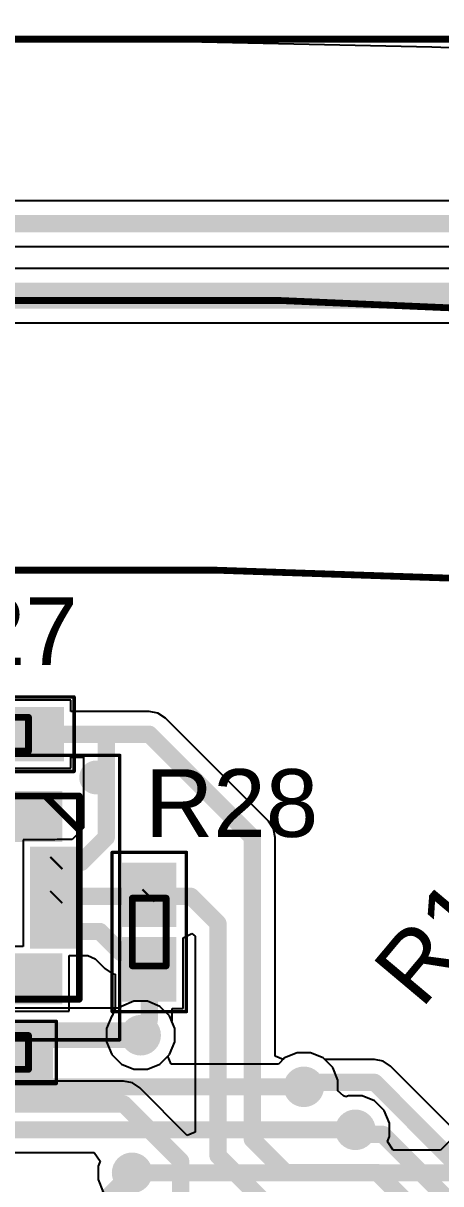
# Model space of a CAD drawing. Header units: millimetres. Extents: x -1.58 to 1.58, y -1.38 to 3.35.
# Drawn here: x 0.017 to 0.26, y 2.674 to 3.348 of the extents above; entities that cross this region are included whole.
import ezdxf

# ---------------------------------------------------------------- set-up
doc = ezdxf.new("R2010")
doc.units = ezdxf.units.MM
doc.header["$MEASUREMENT"] = 0
for name, color, linetype in [('BottomLayer', 5, 'Continuous'), ('Mechanical1', 6, 'Continuous'), ('Mechanical13', 56, 'Continuous'), ('Mechanical15', 56, 'Continuous'), ('Mechanical20', 56, 'Continuous'), ('TopLayer', 1, 'Continuous'), ('TopOverlay', 2, 'Continuous'), ('TopPaste', 8, 'Continuous'), ('TopSolder', 216, 'Continuous'), ('ViaHoleLayer', 16, 'Continuous')]:
    doc.layers.add(name, color=color, linetype=linetype)
doc.styles.add('Arial', font='arial.ttf', dxfattribs={"height": 0.2})

# ---------------------------------------------------------------- blocks, each defined once
blk = doc.blocks.new('RESISTOR_0402_30')
at = {"layer": 'TopLayer'}
for points in [[(-0.03642, 0.01181), (-0.00689, 0.01181), (-0.00689, -0.01181), (-0.03642, -0.01181)], [(0.00689, 0.01181), (0.03642, 0.01181), (0.03642, -0.01181), (0.00689, -0.01181)]]:
    blk.add_hatch(color=1, dxfattribs=at).paths.add_polyline_path(points)
at = {"layer": 'TopPaste'}
for points in [[(-0.03642, 0.01181), (-0.00689, 0.01181), (-0.00689, -0.01181), (-0.03642, -0.01181)], [(0.00689, 0.01181), (0.03642, 0.01181), (0.03642, -0.01181), (0.00689, -0.01181)]]:
    blk.add_hatch(color=8, dxfattribs=at).paths.add_polyline_path(points)
at = {"layer": 'TopSolder'}
for points in [[(-0.04042, 0.01581), (-0.00289, 0.01581), (-0.00289, -0.01581), (-0.04042, -0.01581)], [(0.00289, 0.01581), (0.04042, 0.01581), (0.04042, -0.01581), (0.00289, -0.01581)]]:
    blk.add_hatch(color=216, dxfattribs=at).paths.add_polyline_path(points)
at = {"layer": 'Mechanical13', "const_width": 0.00394}
for points in [[(-0.01969, -0.00984), (-0.01969, 0.00984)], [(0.01969, 0.00984), (-0.01969, 0.00984)], [(0.01969, -0.00984), (0.01969, 0.00984)], [(0.01969, -0.00984), (-0.01969, -0.00984)]]:
    blk.add_lwpolyline(points, dxfattribs=at)
at = {"layer": 'Mechanical13', "const_width": 0.00197}
for points in [[(-0.02067, 0.00984, 1), (-0.0187, 0.00984, 1)], [(-0.02067, 0.00984, 1), (-0.0187, 0.00984, 1)], [(0.0187, 0.00984, 1), (0.02067, 0.00984, 1)], [(0.0187, 0.00984, 1), (0.02067, 0.00984, 1)], [(-0.02067, -0.00984, 1), (-0.0187, -0.00984, 1)], [(-0.02067, -0.00984, 1), (-0.0187, -0.00984, 1)], [(0.0187, -0.00984, 1), (0.02067, -0.00984, 1)], [(0.0187, -0.00984, 1), (0.02067, -0.00984, 1)]]:
    blk.add_lwpolyline(points, format="xyb", close=True, dxfattribs=at)
at = {"layer": 'Mechanical15', "const_width": 0.00197}
for points in [[(-0.04626, -0.02165), (-0.04626, 0.02165)], [(0.04626, 0.02165), (-0.04626, 0.02165)], [(0.04626, -0.02165), (0.04626, 0.02165)], [(0.04626, -0.02165), (-0.04626, -0.02165)]]:
    blk.add_lwpolyline(points, dxfattribs=at)
at = {"layer": 'Mechanical15', "const_width": 0.000984}
for points in [[(-0.04675, 0.02165, 1), (-0.04577, 0.02165, 1)], [(-0.04675, 0.02165, 1), (-0.04577, 0.02165, 1)], [(0.04577, 0.02165, 1), (0.04675, 0.02165, 1)], [(0.04577, 0.02165, 1), (0.04675, 0.02165, 1)], [(-0.04675, -0.02165, 1), (-0.04577, -0.02165, 1)], [(-0.04675, -0.02165, 1), (-0.04577, -0.02165, 1)], [(0.04577, -0.02165, 1), (0.04675, -0.02165, 1)], [(0.04577, -0.02165, 1), (0.04675, -0.02165, 1)]]:
    blk.add_lwpolyline(points, format="xyb", close=True, dxfattribs=at)
blk = doc.blocks.new('RESISTOR_0402_31')
at = {"layer": 'TopLayer'}
for points in [[(-0.03642, 0.01181), (-0.00689, 0.01181), (-0.00689, -0.01181), (-0.03642, -0.01181)], [(0.00689, 0.01181), (0.03642, 0.01181), (0.03642, -0.01181), (0.00689, -0.01181)]]:
    blk.add_hatch(color=1, dxfattribs=at).paths.add_polyline_path(points)
at = {"layer": 'TopPaste'}
for points in [[(-0.03642, 0.01181), (-0.00689, 0.01181), (-0.00689, -0.01181), (-0.03642, -0.01181)], [(0.00689, 0.01181), (0.03642, 0.01181), (0.03642, -0.01181), (0.00689, -0.01181)]]:
    blk.add_hatch(color=8, dxfattribs=at).paths.add_polyline_path(points)
at = {"layer": 'TopSolder'}
for points in [[(-0.04042, 0.01581), (-0.00289, 0.01581), (-0.00289, -0.01581), (-0.04042, -0.01581)], [(0.00289, 0.01581), (0.04042, 0.01581), (0.04042, -0.01581), (0.00289, -0.01581)]]:
    blk.add_hatch(color=216, dxfattribs=at).paths.add_polyline_path(points)
at = {"layer": 'Mechanical13', "const_width": 0.00394}
for points in [[(-0.01969, 0.00984), (-0.01969, -0.00984)], [(0.01969, 0.00984), (-0.01969, 0.00984)], [(0.01969, 0.00984), (0.01969, -0.00984)], [(0.01969, -0.00984), (-0.01969, -0.00984)]]:
    blk.add_lwpolyline(points, dxfattribs=at)
at = {"layer": 'Mechanical13', "const_width": 0.00197}
for points in [[(-0.02067, 0.00984, 1), (-0.0187, 0.00984, 1)], [(-0.02067, 0.00984, 1), (-0.0187, 0.00984, 1)], [(0.0187, 0.00984, 1), (0.02067, 0.00984, 1)], [(0.0187, 0.00984, 1), (0.02067, 0.00984, 1)], [(-0.02067, -0.00984, 1), (-0.0187, -0.00984, 1)], [(-0.02067, -0.00984, 1), (-0.0187, -0.00984, 1)], [(0.0187, -0.00984, 1), (0.02067, -0.00984, 1)], [(0.0187, -0.00984, 1), (0.02067, -0.00984, 1)]]:
    blk.add_lwpolyline(points, format="xyb", close=True, dxfattribs=at)
at = {"layer": 'Mechanical15', "const_width": 0.00197}
for points in [[(-0.04626, 0.02165), (-0.04626, -0.02165)], [(0.04626, 0.02165), (-0.04626, 0.02165)], [(0.04626, 0.02165), (0.04626, -0.02165)], [(0.04626, -0.02165), (-0.04626, -0.02165)]]:
    blk.add_lwpolyline(points, dxfattribs=at)
at = {"layer": 'Mechanical15', "const_width": 0.000984}
for points in [[(-0.04675, 0.02165, 1), (-0.04577, 0.02165, 1)], [(-0.04675, 0.02165, 1), (-0.04577, 0.02165, 1)], [(0.04577, 0.02165, 1), (0.04675, 0.02165, 1)], [(0.04577, 0.02165, 1), (0.04675, 0.02165, 1)], [(-0.04675, -0.02165, 1), (-0.04577, -0.02165, 1)], [(-0.04675, -0.02165, 1), (-0.04577, -0.02165, 1)], [(0.04577, -0.02165, 1), (0.04675, -0.02165, 1)], [(0.04577, -0.02165, 1), (0.04675, -0.02165, 1)]]:
    blk.add_lwpolyline(points, format="xyb", close=True, dxfattribs=at)
blk = doc.blocks.new('CAP_0402_90')
at = {"layer": 'TopLayer'}
for points in [[(-0.02992, -0.0122), (-0.02992, 0.0122), (-0.0063, 0.0122), (-0.0063, -0.0122)], [(0.0063, -0.0122), (0.0063, 0.0122), (0.02992, 0.0122), (0.02992, -0.0122)]]:
    blk.add_hatch(color=1, dxfattribs=at).paths.add_polyline_path(points)
at = {"layer": 'TopPaste'}
for points in [[(-0.02992, -0.0122), (-0.02992, 0.0122), (-0.0063, 0.0122), (-0.0063, -0.0122)], [(0.0063, -0.0122), (0.0063, 0.0122), (0.02992, 0.0122), (0.02992, -0.0122)]]:
    blk.add_hatch(color=8, dxfattribs=at).paths.add_polyline_path(points)
at = {"layer": 'TopSolder'}
for points in [[(-0.03392, -0.0162), (-0.03392, 0.0162), (-0.0023, 0.0162), (-0.0023, -0.0162)], [(0.0023, -0.0162), (0.0023, 0.0162), (0.03392, 0.0162), (0.03392, -0.0162)]]:
    blk.add_hatch(color=216, dxfattribs=at).paths.add_polyline_path(points)
at = {"layer": 'Mechanical13', "const_width": 0.00394}
for points in [[(0.01969, 0.00984), (-0.01969, 0.00984)], [(-0.01969, 0.00984), (-0.01969, -0.00984)], [(0.01969, 0.00984), (0.01969, -0.00984)], [(0.01969, -0.00984), (-0.01969, -0.00984)]]:
    blk.add_lwpolyline(points, dxfattribs=at)
at = {"layer": 'Mechanical13', "const_width": 0.00197}
for points in [[(-0.02067, 0.00984, 1), (-0.0187, 0.00984, 1)], [(-0.02067, 0.00984, 1), (-0.0187, 0.00984, 1)], [(0.0187, 0.00984, 1), (0.02067, 0.00984, 1)], [(0.0187, 0.00984, 1), (0.02067, 0.00984, 1)], [(-0.02067, -0.00984, 1), (-0.0187, -0.00984, 1)], [(-0.02067, -0.00984, 1), (-0.0187, -0.00984, 1)], [(0.0187, -0.00984, 1), (0.02067, -0.00984, 1)], [(0.0187, -0.00984, 1), (0.02067, -0.00984, 1)]]:
    blk.add_lwpolyline(points, format="xyb", close=True, dxfattribs=at)
at = {"layer": 'Mechanical15', "const_width": 0.00197}
for points in [[(0.03583, 0.01811), (-0.03583, 0.01811)], [(-0.03583, 0.01811), (-0.03583, -0.01811)], [(0.03583, 0.01811), (0.03583, -0.01811)], [(0.03583, -0.01811), (-0.03583, -0.01811)]]:
    blk.add_lwpolyline(points, dxfattribs=at)
at = {"layer": 'Mechanical15', "const_width": 0.000984}
for points in [[(-0.03632, 0.01811, 1), (-0.03533, 0.01811, 1)], [(-0.03632, 0.01811, 1), (-0.03533, 0.01811, 1)], [(0.03533, 0.01811, 1), (0.03632, 0.01811, 1)], [(0.03533, 0.01811, 1), (0.03632, 0.01811, 1)], [(-0.03632, -0.01811, 1), (-0.03533, -0.01811, 1)], [(-0.03632, -0.01811, 1), (-0.03533, -0.01811, 1)], [(0.03533, -0.01811, 1), (0.03632, -0.01811, 1)], [(0.03533, -0.01811, 1), (0.03632, -0.01811, 1)]]:
    blk.add_lwpolyline(points, format="xyb", close=True, dxfattribs=at)
blk = doc.blocks.new('QFN50P300X250X86_14N_108')
at = {"layer": 'TopLayer'}
for points in [[(-0.02559, 0.02461), (-0.02559, 0.04626), (-0.01378, 0.04626), (-0.01378, 0.02461)], [(-0.00591, 0.02461), (-0.00591, 0.04626), (0.00591, 0.04626), (0.00591, 0.02461)], [(0.01378, 0.02461), (0.01378, 0.04626), (0.02559, 0.04626), (0.02559, 0.02461)], [(-0.05807, 0.03543), (-0.03642, 0.03543), (-0.03642, 0.02362), (-0.05807, 0.02362)], [(0.03642, 0.03543), (0.05807, 0.03543), (0.05807, 0.02362), (0.03642, 0.02362)], [(-0.05807, 0.01575), (-0.03642, 0.01575), (-0.03642, 0.00394), (-0.05807, 0.00394)], [(0.03642, 0.01575), (0.05807, 0.01575), (0.05807, 0.00394), (0.03642, 0.00394)], [(-0.05807, -0.00394), (-0.03642, -0.00394), (-0.03642, -0.01575), (-0.05807, -0.01575)], [(0.03642, -0.00394), (0.05807, -0.00394), (0.05807, -0.01575), (0.03642, -0.01575)], [(-0.05807, -0.02362), (-0.03642, -0.02362), (-0.03642, -0.03543), (-0.05807, -0.03543)], [(-0.02559, -0.04626), (-0.02559, -0.02461), (-0.01378, -0.02461), (-0.01378, -0.04626)], [(-0.00591, -0.04626), (-0.00591, -0.02461), (0.00591, -0.02461), (0.00591, -0.04626)], [(0.01378, -0.04626), (0.01378, -0.02461), (0.02559, -0.02461), (0.02559, -0.04626)], [(0.03642, -0.02362), (0.05807, -0.02362), (0.05807, -0.03543), (0.03642, -0.03543)]]:
    blk.add_hatch(color=1, dxfattribs=at).paths.add_polyline_path(points)
at = {"layer": 'TopPaste'}
for points in [[(-0.02559, 0.02461), (-0.02559, 0.04626), (-0.01378, 0.04626), (-0.01378, 0.02461)], [(-0.00591, 0.02461), (-0.00591, 0.04626), (0.00591, 0.04626), (0.00591, 0.02461)], [(0.01378, 0.02461), (0.01378, 0.04626), (0.02559, 0.04626), (0.02559, 0.02461)], [(-0.05807, 0.03543), (-0.03642, 0.03543), (-0.03642, 0.02362), (-0.05807, 0.02362)], [(0.03642, 0.03543), (0.05807, 0.03543), (0.05807, 0.02362), (0.03642, 0.02362)], [(-0.05807, 0.01575), (-0.03642, 0.01575), (-0.03642, 0.00394), (-0.05807, 0.00394)], [(0.03642, 0.01575), (0.05807, 0.01575), (0.05807, 0.00394), (0.03642, 0.00394)], [(-0.05807, -0.00394), (-0.03642, -0.00394), (-0.03642, -0.01575), (-0.05807, -0.01575)], [(0.03642, -0.00394), (0.05807, -0.00394), (0.05807, -0.01575), (0.03642, -0.01575)], [(-0.05807, -0.02362), (-0.03642, -0.02362), (-0.03642, -0.03543), (-0.05807, -0.03543)], [(-0.02559, -0.04626), (-0.02559, -0.02461), (-0.01378, -0.02461), (-0.01378, -0.04626)], [(-0.00591, -0.04626), (-0.00591, -0.02461), (0.00591, -0.02461), (0.00591, -0.04626)], [(0.01378, -0.04626), (0.01378, -0.02461), (0.02559, -0.02461), (0.02559, -0.04626)], [(0.03642, -0.02362), (0.05807, -0.02362), (0.05807, -0.03543), (0.03642, -0.03543)]]:
    blk.add_hatch(color=8, dxfattribs=at).paths.add_polyline_path(points)
at = {"layer": 'TopSolder'}
for points in [[(-0.02959, 0.02061), (-0.02959, 0.05026), (-0.00978, 0.05026), (-0.00978, 0.02061)], [(-0.00991, 0.02061), (-0.00991, 0.05026), (0.00991, 0.05026), (0.00991, 0.02061)], [(0.00978, 0.02061), (0.00978, 0.05026), (0.02959, 0.05026), (0.02959, 0.02061)], [(-0.06207, 0.03943), (-0.03242, 0.03943), (-0.03242, 0.01962), (-0.06207, 0.01962)], [(0.03242, 0.03943), (0.06207, 0.03943), (0.06207, 0.01962), (0.03242, 0.01962)], [(-0.06207, 0.01975), (-0.03242, 0.01975), (-0.03242, -0.00006), (-0.06207, -0.00006)], [(0.03242, 0.01975), (0.06207, 0.01975), (0.06207, -0.00006), (0.03242, -0.00006)], [(-0.06207, 0.00006), (-0.03242, 0.00006), (-0.03242, -0.01975), (-0.06207, -0.01975)], [(0.03242, 0.00006), (0.06207, 0.00006), (0.06207, -0.01975), (0.03242, -0.01975)], [(-0.06207, -0.01962), (-0.03242, -0.01962), (-0.03242, -0.03943), (-0.06207, -0.03943)], [(0.03242, -0.01962), (0.06207, -0.01962), (0.06207, -0.03943), (0.03242, -0.03943)], [(-0.02959, -0.05026), (-0.02959, -0.02061), (-0.00978, -0.02061), (-0.00978, -0.05026)], [(-0.00991, -0.05026), (-0.00991, -0.02061), (0.00991, -0.02061), (0.00991, -0.05026)], [(0.00978, -0.05026), (0.00978, -0.02061), (0.02959, -0.02061), (0.02959, -0.05026)]]:
    blk.add_hatch(color=216, dxfattribs=at).paths.add_polyline_path(points)
at = {"layer": 'Mechanical15', "const_width": 0.00394}
for points in [[(0.05906, 0.04921), (-0.05906, 0.04921)], [(-0.05906, -0.04921), (-0.05906, 0.04921)], [(-0.05906, 0.02953), (-0.03937, 0.04921)], [(0.05906, -0.04921), (0.05906, 0.04921)], [(0.05906, -0.04921), (-0.05906, -0.04921)]]:
    blk.add_lwpolyline(points, dxfattribs=at)
at = {"layer": 'Mechanical15', "const_width": 0.00197}
for points in [[(-0.06004, 0.04921, 1), (-0.05807, 0.04921, 1)], [(-0.06004, 0.04921, 1), (-0.05807, 0.04921, 1)], [(-0.04035, 0.04921, 1), (-0.03839, 0.04921, 1)], [(0.05807, 0.04921, 1), (0.06004, 0.04921, 1)], [(0.05807, 0.04921, 1), (0.06004, 0.04921, 1)], [(-0.06004, 0.02953, 1), (-0.05807, 0.02953, 1)], [(-0.06004, -0.04921, 1), (-0.05807, -0.04921, 1)], [(-0.06004, -0.04921, 1), (-0.05807, -0.04921, 1)], [(0.05807, -0.04921, 1), (0.06004, -0.04921, 1)], [(0.05807, -0.04921, 1), (0.06004, -0.04921, 1)]]:
    blk.add_lwpolyline(points, format="xyb", close=True, dxfattribs=at)
at = {"layer": 'Mechanical20', "const_width": 0.00197}
for points in [[(0.08268, 0.07283), (-0.08268, 0.07283)], [(-0.08268, -0.07283), (-0.08268, 0.07283)], [(0.08268, -0.07283), (0.08268, 0.07283)], [(0.08268, -0.07283), (-0.08268, -0.07283)]]:
    blk.add_lwpolyline(points, dxfattribs=at)
at = {"layer": 'Mechanical20', "const_width": 0.000984}
for points in [[(-0.08317, 0.07283, 1), (-0.08219, 0.07283, 1)], [(-0.08317, 0.07283, 1), (-0.08219, 0.07283, 1)], [(0.08219, 0.07283, 1), (0.08317, 0.07283, 1)], [(0.08219, 0.07283, 1), (0.08317, 0.07283, 1)], [(-0.08317, -0.07283, 1), (-0.08219, -0.07283, 1)], [(-0.08317, -0.07283, 1), (-0.08219, -0.07283, 1)], [(0.08219, -0.07283, 1), (0.08317, -0.07283, 1)], [(0.08219, -0.07283, 1), (0.08317, -0.07283, 1)]]:
    blk.add_lwpolyline(points, format="xyb", close=True, dxfattribs=at)
at = {"layer": 'TopOverlay'}
for points, const_width in [([(-0.06496, 0.05906, 1), (-0.0748, 0.05906, 1)], 0.00984), ([(-0.07726, 0.05906, 1), (-0.07234, 0.05906, 1)], 0.00492), ([(-0.06742, 0.05906, 1), (-0.0625, 0.05906, 1)], 0.00492)]:
    blk.add_lwpolyline(points, format="xyb", close=True, dxfattribs=dict(at, const_width=const_width))

msp = doc.modelspace()

# ---------------------------------------------------------------- hatches: boundary and pattern name
at = {"layer": 'BottomLayer'}
h = msp.add_hatch(color=5, dxfattribs=at)
edge = h.paths.add_edge_path()
edge.add_arc((0.085, 2.76), 0.01181, 0, 360)
h = msp.add_hatch(color=5, dxfattribs=at)
edge = h.paths.add_edge_path()
edge.add_arc((0.18, 2.73), 0.01181, 0, 360)
h = msp.add_hatch(color=5, dxfattribs=at)
edge = h.paths.add_edge_path()
edge.add_arc((0.21, 2.705), 0.01181, 0, 360)
h = msp.add_hatch(color=5, dxfattribs=at)
edge = h.paths.add_edge_path()
edge.add_arc((0.08, 2.68), 0.01181, 0, 360)
at = {"layer": 'TopLayer'}
h = msp.add_hatch(color=1, dxfattribs=at)
edge = h.paths.add_edge_path()
edge.add_arc((0.085, 2.76), 0.01181, 0, 360)
h = msp.add_hatch(color=1, dxfattribs=at)
edge = h.paths.add_edge_path()
edge.add_arc((0.18, 2.73), 0.01181, 0, 360)
h = msp.add_hatch(color=1, dxfattribs=at)
edge = h.paths.add_edge_path()
edge.add_arc((0.21, 2.705), 0.01181, 0, 360)
h = msp.add_hatch(color=1, dxfattribs=at)
edge = h.paths.add_edge_path()
edge.add_arc((0.08, 2.68), 0.01181, 0, 360)
at = {"layer": 'ViaHoleLayer'}
h = msp.add_hatch(color=16, dxfattribs=at)
edge = h.paths.add_edge_path()
edge.add_arc((0.085, 2.76), 0.00591, 0, 360)
h = msp.add_hatch(color=16, dxfattribs=at)
edge = h.paths.add_edge_path()
edge.add_arc((0.18, 2.73), 0.00591, 0, 360)
h = msp.add_hatch(color=16, dxfattribs=at)
edge = h.paths.add_edge_path()
edge.add_arc((0.21, 2.705), 0.00591, 0, 360)
h = msp.add_hatch(color=16, dxfattribs=at)
edge = h.paths.add_edge_path()
edge.add_arc((0.08, 2.68), 0.00591, 0, 360)

# ---------------------------------------------------------------- linework, layer by layer
at = {"layer": 'BottomLayer'}
for p, q in [((-0.08484, 3.33843), (0.08484, 3.33843)), ((0.08484, 3.33843), (0.25447, 3.33477)), ((0.25447, 3.33477), (0.42398, 3.32745)), ((0.41563, 2.84937), (0.25951, 2.69325)), ((0.07279, 2.7758), (-0.08779, 2.7758)), ((0.07378, 2.77679), (0.07279, 2.7758)), ((0.08106, 2.77981), (0.07378, 2.77679)), ((0.08894, 2.77981), (0.08106, 2.77981)), ((0.09622, 2.77679), (0.08894, 2.77981)), ((0.10179, 2.77122), (0.09622, 2.77679)), ((0.10481, 2.76394), (0.10179, 2.77122)), ((0.10481, 2.75606), (0.10481, 2.76394)), ((0.10179, 2.74878), (0.10481, 2.75606)), ((0.10089, 2.74787), (0.10179, 2.74878)), ((0.1028, 2.74325), (0.10089, 2.74787)), ((0.16878, 2.74679), (0.16524, 2.74325)), ((0.17606, 2.74981), (0.16878, 2.74679)), ((0.18394, 2.74981), (0.17606, 2.74981)), ((0.19122, 2.74679), (0.18394, 2.74981)), ((0.19679, 2.74122), (0.19122, 2.74679)), ((0.16524, 2.74325), (0.1028, 2.74325)), ((0.19981, 2.73394), (0.19679, 2.74122)), ((0.19981, 2.72763), (0.19981, 2.73394)), ((0.20307, 2.7247), (0.19981, 2.72763)), ((0.20443, 2.72413), (0.20307, 2.7247)), ((0.20606, 2.72481), (0.20443, 2.72413)), ((0.21394, 2.72481), (0.20606, 2.72481)), ((0.22122, 2.72179), (0.21394, 2.72481)), ((0.22679, 2.71622), (0.22122, 2.72179)), ((0.22981, 2.70894), (0.22679, 2.71622)), ((0.22981, 2.70106), (0.22981, 2.70894)), ((0.22865, 2.69825), (0.22981, 2.70106)), ((0.23199, 2.69325), (0.22865, 2.69825)), ((0.25951, 2.69325), (0.23199, 2.69325)), ((-0.15951, 2.69175), (0.05801, 2.69175)), ((0.05801, 2.69175), (0.06135, 2.68675)), ((0.06135, 2.68675), (0.06019, 2.68394)), ((0.06019, 2.68394), (0.06019, 2.67606)), ((0.06019, 2.67606), (0.06321, 2.66878))]:
    msp.add_line(p, q, dxfattribs=at)
for points, const_width in [([(-0.21, 2.76), (0.085, 2.76)], 0.015), ([(-0.175, 2.73), (0.18, 2.73)], 0.01), ([(-0.165, 2.705), (0.21, 2.705)], 0.01), ([(0.08, 2.68), (0.265, 2.68)], 0.01)]:
    msp.add_lwpolyline(points, dxfattribs=dict(at, const_width=const_width))
for points, const_width in [([(0.08125, 2.76, 1), (0.08875, 2.76, 1)], 0.0075), ([(0.1775, 2.73, 1), (0.1825, 2.73, 1)], 0.005), ([(0.2075, 2.705, 1), (0.2125, 2.705, 1)], 0.005), ([(0.0775, 2.68, 1), (0.0825, 2.68, 1)], 0.005)]:
    msp.add_lwpolyline(points, format="xyb", close=True, dxfattribs=dict(at, const_width=const_width))
at = {"layer": 'Mechanical1', "const_width": 0.00394}
for points in [[(-1.01619, 3.28061, -0.064799), (1.01619, 3.28061)], [(-0.49907, 3.17282, -0.032372), (0.49908, 3.17282)], [(-0.38497, 3.02169, -0.025481), (0.38497, 3.02169)]]:
    msp.add_lwpolyline(points, format="xyb", dxfattribs=at)
at = {"layer": 'TopLayer'}
for p, q in [((-0.08484, 3.33843), (0.08484, 3.33843)), ((0.08484, 3.33843), (0.25447, 3.33477)), ((0.25447, 3.33477), (0.42398, 3.32745)), ((0.83235, 3.2451), (-0.57951, 3.2451)), ((-0.57402, 3.2186), (0.83235, 3.2186)), ((0.765, 3.2058), (-0.575, 3.2058)), ((-0.56845, 3.1742), (0.75845, 3.1742)), ((0.04442, 2.95481), (-0.04442, 2.95481)), ((0.04442, 2.94825), (0.04442, 2.95481)), ((0.09, 2.94825), (0.04442, 2.94825)), ((0.09507, 2.94725), (0.09, 2.94825)), ((0.09937, 2.94437), (0.09507, 2.94725)), ((0.15937, 2.88437), (0.09937, 2.94437)), ((-0.02567, 2.91519), (0.04442, 2.91519)), ((0.04442, 2.91519), (0.04442, 2.92175)), ((0.04442, 2.92175), (0.05175, 2.92175)), ((0.05175, 2.92175), (0.05175, 2.88049)), ((0.16225, 2.88007), (0.15937, 2.88437)), ((0.05175, 2.88049), (0.0451, 2.87385)), ((0.16325, 2.875), (0.16225, 2.88007)), ((0.16325, 2.7478), (0.16325, 2.875)), ((0.03506, 2.87359), (0.01661, 2.87359)), ((0.01661, 2.87359), (0.01661, 2.84578)), ((0.03634, 2.87385), (0.03506, 2.87359)), ((0.0451, 2.87385), (0.03634, 2.87385)), ((0.01661, 2.84578), (0.01661, 2.81158)), ((0.10981, 2.81661), (0.11481, 2.81908)), ((0.10981, 2.77558), (0.10981, 2.81661)), ((0.11481, 2.81908), (0.11675, 2.81761)), ((0.11675, 2.81761), (0.11675, 2.70362)), ((0.01661, 2.81158), (-0.04343, 2.81158)), ((0.04343, 2.77393), (0.04343, 2.80641)), ((0.04343, 2.80641), (0.05426, 2.80641)), ((0.05426, 2.80641), (0.05843, 2.8044)), ((0.05843, 2.8044), (0.06409, 2.79874)), ((0.06409, 2.79874), (0.06839, 2.79586)), ((0.06839, 2.79586), (0.07019, 2.79551)), ((0.07019, 2.79551), (0.07019, 2.77558)), ((0.00478, 2.77393), (0.04343, 2.77393)), ((0.07019, 2.77558), (0.0683, 2.77132)), ((0.07019, 2.77558), (0.07019, 2.77558)), ((0.07019, 2.77558), (0.07019, 2.77558)), ((0.10325, 2.76869), (0.10325, 2.77558)), ((0.10325, 2.77558), (0.10981, 2.77558)), ((0.06821, 2.77122), (0.06519, 2.76394)), ((0.0683, 2.77132), (0.06821, 2.77122)), ((0.10312, 2.76802), (0.10325, 2.76869)), ((0.10481, 2.76394), (0.10312, 2.76802)), ((0.06519, 2.76394), (0.06519, 2.75606)), ((0.10481, 2.75606), (0.10481, 2.76394)), ((0.06519, 2.75606), (0.06821, 2.74878)), ((0.10179, 2.74878), (0.10481, 2.75606)), ((0.06821, 2.74878), (0.07378, 2.74321)), ((0.09622, 2.74321), (0.10179, 2.74878)), ((0.16787, 2.74589), (0.16325, 2.7478)), ((0.16878, 2.74679), (0.16787, 2.74589)), ((0.17606, 2.74981), (0.16878, 2.74679)), ((0.18394, 2.74981), (0.17606, 2.74981)), ((0.19122, 2.74679), (0.18394, 2.74981)), ((0.19216, 2.74586), (0.19122, 2.74679)), ((0.07378, 2.74321), (0.08106, 2.74019)), ((0.08106, 2.74019), (0.08894, 2.74019)), ((0.08894, 2.74019), (0.09622, 2.74321)), ((0.22116, 2.74586), (0.19216, 2.74586)), ((0.22623, 2.74485), (0.22116, 2.74586)), ((0.23053, 2.74198), (0.22623, 2.74485)), ((0.37858, 2.59394), (0.23053, 2.74198)), ((0.07509, 2.73325), (0.0017, 2.73325)), ((0.08016, 2.73225), (0.07509, 2.73325)), ((0.08446, 2.72937), (0.08016, 2.73225)), ((0.11213, 2.70171), (0.08446, 2.72937)), ((0.11675, 2.70362), (0.11213, 2.70171))]:
    msp.add_line(p, q, dxfattribs=at)
for points, const_width in [([(-0.57951, 3.23185), (0.86024, 3.23185)], 0.01), ([(-0.575, 3.19), (0.765, 3.19)], 0.015), ([(0.02165, 2.935), (0.065, 2.935)], 0.01), ([(0.065, 2.935), (0.09, 2.935)], 0.01), ([(0.065, 2.875), (0.065, 2.935)], 0.01), ([(0.09, 2.935), (0.15, 2.875)], 0.01), ([(0.05059, 2.86059), (0.065, 2.875)], 0.01), ([(0.15, 2.69947), (0.15, 2.875)], 0.01), ([(0.03543, 2.85968), (0.03634, 2.86059)], 0.01), ([(0.03634, 2.86059), (0.05059, 2.86059)], 0.01), ([(0.03543, 2.84), (0.03621, 2.84078)], 0.01), ([(0.03621, 2.84078), (0.08913, 2.84078)], 0.01), ([(0.08913, 2.84078), (0.09, 2.84165)], 0.01), ([(0.08913, 2.84078), (0.11422, 2.84078)], 0.01), ([(0.11422, 2.84078), (0.13, 2.825)], 0.01), ([(0.13, 2.69), (0.13, 2.825)], 0.01), ([(0.03543, 2.82031), (0.06126, 2.82031)], 0.01), ([(0.06126, 2.82031), (0.07346, 2.80811)], 0.01), ([(0.07346, 2.80811), (0.08319, 2.80811)], 0.01), ([(0.08319, 2.80811), (0.09, 2.8013)], 0.01), ([(0.09, 2.79835), (0.09, 2.8013)], 0.01), ([(0.09, 2.76869), (0.09, 2.79835)], 0.01), ([(0.085, 2.76369), (0.09, 2.76869)], 0.01), ([(0.085, 2.76), (0.085, 2.76369)], 0.01), ([(0.18, 2.73), (0.18261, 2.73261)], 0.01), ([(0.18261, 2.73261), (0.22116, 2.73261)], 0.01), ([(0.22116, 2.73261), (0.3692, 2.58456)], 0.01), ([(-0.165, 2.72), (0.07509, 2.72)], 0.01), ([(0.07509, 2.72), (0.10827, 2.68682)], 0.01), ([(0.21, 2.705), (0.21261, 2.70239)], 0.01), ([(0.21261, 2.70239), (0.22592, 2.70239)], 0.01), ([(0.22592, 2.70239), (0.3512, 2.57711)], 0.01), ([(0.15, 2.69947), (0.16928, 2.68019)], 0.01), ([(0.13, 2.69), (0.16, 2.66)], 0.01), ([(0.10827, 2.58091), (0.10827, 2.68682)], 0.01), ([(0.03031, 2.63031), (0.08, 2.68)], 0.01), ([(0.16928, 2.68019), (0.22267, 2.68019)], 0.01), ([(0.22267, 2.68019), (0.3332, 2.56965)], 0.01)]:
    msp.add_lwpolyline(points, dxfattribs=dict(at, const_width=const_width))
at = {"layer": 'TopLayer', "const_width": 0.005}
for points in [[(0.01915, 2.935, 1), (0.02415, 2.935, 1)], [(0.0625, 2.935, 1), (0.0675, 2.935, 1)], [(0.0625, 2.935, 1), (0.0675, 2.935, 1)], [(0.0625, 2.935, 1), (0.0675, 2.935, 1)], [(0.0875, 2.935, 1), (0.0925, 2.935, 1)], [(0.0875, 2.935, 1), (0.0925, 2.935, 1)], [(0.0625, 2.875, 1), (0.0675, 2.875, 1)], [(0.0625, 2.875, 1), (0.0675, 2.875, 1)], [(0.1475, 2.875, 1), (0.1525, 2.875, 1)], [(0.1475, 2.875, 1), (0.1525, 2.875, 1)], [(0.03293, 2.85968, 1), (0.03793, 2.85968, 1)], [(0.03384, 2.86059, 1), (0.03884, 2.86059, 1)], [(0.03384, 2.86059, 1), (0.03884, 2.86059, 1)], [(0.04809, 2.86059, 1), (0.05309, 2.86059, 1)], [(0.04809, 2.86059, 1), (0.05309, 2.86059, 1)], [(0.03293, 2.84, 1), (0.03793, 2.84, 1)], [(0.03371, 2.84078, 1), (0.03871, 2.84078, 1)], [(0.03371, 2.84078, 1), (0.03871, 2.84078, 1)], [(0.08663, 2.84078, 1), (0.09163, 2.84078, 1)], [(0.08663, 2.84078, 1), (0.09163, 2.84078, 1)], [(0.08663, 2.84078, 1), (0.09163, 2.84078, 1)], [(0.0875, 2.84165, 1), (0.0925, 2.84165, 1)], [(0.11172, 2.84078, 1), (0.11672, 2.84078, 1)], [(0.11172, 2.84078, 1), (0.11672, 2.84078, 1)], [(0.1275, 2.825, 1), (0.1325, 2.825, 1)], [(0.1275, 2.825, 1), (0.1325, 2.825, 1)], [(0.03293, 2.82031, 1), (0.03793, 2.82031, 1)], [(0.05876, 2.82031, 1), (0.06376, 2.82031, 1)], [(0.05876, 2.82031, 1), (0.06376, 2.82031, 1)], [(0.07096, 2.80811, 1), (0.07596, 2.80811, 1)], [(0.07096, 2.80811, 1), (0.07596, 2.80811, 1)], [(0.08069, 2.80811, 1), (0.08569, 2.80811, 1)], [(0.08069, 2.80811, 1), (0.08569, 2.80811, 1)], [(0.0875, 2.8013, 1), (0.0925, 2.8013, 1)], [(0.0875, 2.8013, 1), (0.0925, 2.8013, 1)], [(0.0875, 2.79835, 1), (0.0925, 2.79835, 1)], [(0.0875, 2.79835, 1), (0.0925, 2.79835, 1)], [(0.0875, 2.76869, 1), (0.0925, 2.76869, 1)], [(0.0875, 2.76869, 1), (0.0925, 2.76869, 1)], [(0.0825, 2.76369, 1), (0.0875, 2.76369, 1)], [(0.0825, 2.76369, 1), (0.0875, 2.76369, 1)], [(0.0825, 2.76, 1), (0.0875, 2.76, 1)], [(0.1775, 2.73, 1), (0.1825, 2.73, 1)], [(0.18011, 2.73261, 1), (0.18511, 2.73261, 1)], [(0.18011, 2.73261, 1), (0.18511, 2.73261, 1)], [(0.21866, 2.73261, 1), (0.22366, 2.73261, 1)], [(0.21866, 2.73261, 1), (0.22366, 2.73261, 1)], [(0.07259, 2.72, 1), (0.07759, 2.72, 1)], [(0.07259, 2.72, 1), (0.07759, 2.72, 1)], [(0.2075, 2.705, 1), (0.2125, 2.705, 1)], [(0.21011, 2.70239, 1), (0.21511, 2.70239, 1)], [(0.21011, 2.70239, 1), (0.21511, 2.70239, 1)], [(0.22342, 2.70239, 1), (0.22842, 2.70239, 1)], [(0.22342, 2.70239, 1), (0.22842, 2.70239, 1)], [(0.1475, 2.69947, 1), (0.1525, 2.69947, 1)], [(0.1475, 2.69947, 1), (0.1525, 2.69947, 1)], [(0.1275, 2.69, 1), (0.1325, 2.69, 1)], [(0.1275, 2.69, 1), (0.1325, 2.69, 1)], [(0.10577, 2.68682, 1), (0.11077, 2.68682, 1)], [(0.10577, 2.68682, 1), (0.11077, 2.68682, 1)], [(0.0775, 2.68, 1), (0.0825, 2.68, 1)], [(0.16678, 2.68019, 1), (0.17178, 2.68019, 1)], [(0.16678, 2.68019, 1), (0.17178, 2.68019, 1)], [(0.22017, 2.68019, 1), (0.22517, 2.68019, 1)], [(0.22017, 2.68019, 1), (0.22517, 2.68019, 1)]]:
    msp.add_lwpolyline(points, format="xyb", close=True, dxfattribs=at)

# ---------------------------------------------------------------- block references
for name, p, rotation in [('RESISTOR_0402_31', (0, 2.935), 180), ('QFN50P300X250X86_14N_108', (0, 2.84), 270), ('RESISTOR_0402_30', (0.09, 2.82), 270), ('CAP_0402_90', (0, 2.75), 180)]:
    msp.add_blockref(name, p, dxfattribs=dict(rotation=rotation))

# ---------------------------------------------------------------- texts
at = {"layer": 'TopOverlay', "style": 'Arial'}
for s, p in [('R27', (-0.05248, 2.97532)), ('R28', (0.08752, 2.87532))]:
    msp.add_text(s, height=0.03937, dxfattribs=at).set_placement(p)
msp.add_text('R12', height=0.03937, rotation=50, dxfattribs=at).set_placement((0.24845, 2.77466))

doc.saveas('drawing.dxf')
